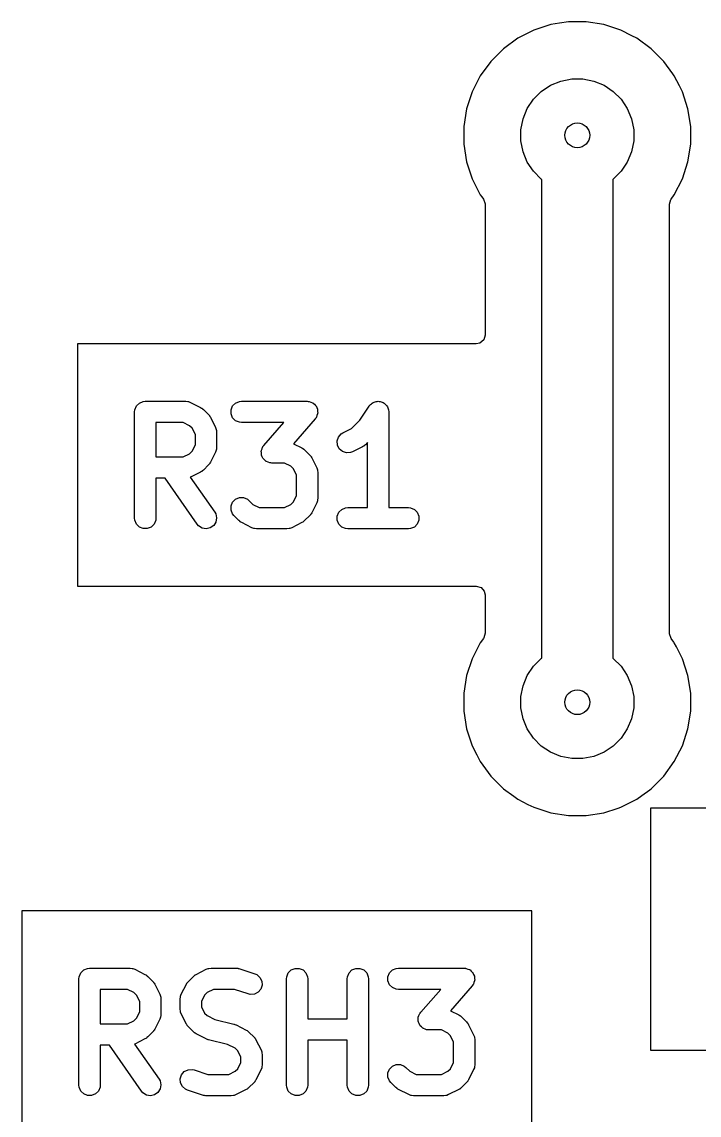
# Model space of a CAD drawing. Extents: x 20 to 124, y -124 to -20.
# Drawn here: x 43.35 to 52.91, y -112.08 to -96.65 of the extents above; entities that cross this region are included whole.
import ezdxf

# ---------------------------------------------------------------- set-up
doc = ezdxf.new("R2010")
doc.units = 0
doc.layers.add('BLACK', color=7, linetype='CONTINUOUS')
doc.layers.add('WHITE', color=7, linetype='CONTINUOUS')

msp = doc.modelspace()

# ---------------------------------------------------------------- linework, layer by layer
at = {"layer": 'BLACK', "linetype": 'CONTINUOUS'}
for p, q in [((50.815214, -96.68891), (50.575616, -96.76676)), ((50.939626, -96.669205), (50.815214, -96.68891)), ((51.064038, -96.6495), (50.939626, -96.669205)), ((51.315962, -96.6495), (51.064038, -96.6495)), ((51.564785, -96.68891), (51.315962, -96.6495)), ((51.804383, -96.76676), (51.564785, -96.68891)), ((50.351151, -96.881132), (50.14735, -97.029201)), ((50.575616, -96.76676), (50.351151, -96.881132)), ((51.958747, -96.845413), (51.804383, -96.76676)), ((52.028845, -96.88113), (51.958747, -96.845413)), ((52.028847, -96.881131), (52.028845, -96.88113)), ((52.028848, -96.881132), (52.028847, -96.881131)), ((52.232649, -97.029201), (52.028848, -96.881132)), ((50.147345, -97.029205), (49.969205, -97.207345)), ((50.14735, -97.029201), (50.147345, -97.029205)), ((52.232654, -97.029205), (52.232649, -97.029201)), ((52.410794, -97.207345), (52.232654, -97.029205)), ((49.969201, -97.20735), (49.821132, -97.411151)), ((49.969205, -97.207345), (49.969201, -97.20735)), ((52.410798, -97.20735), (52.410794, -97.207345)), ((52.539952, -97.385117), (52.410798, -97.20735)), ((49.821132, -97.411151), (49.70676, -97.635616)), ((50.812883, -97.544463), (50.957772, -97.484448)), ((50.957772, -97.484448), (51.111586, -97.453852)), ((51.111586, -97.453852), (51.268414, -97.453852)), ((51.268414, -97.453852), (51.422228, -97.484448)), ((51.422228, -97.484448), (51.567117, -97.544463)), ((52.55887, -97.411155), (52.539952, -97.385117)), ((52.631747, -97.554184), (52.55887, -97.411155)), ((49.70676, -97.635616), (49.62891, -97.875214)), ((50.571592, -97.742485), (50.682485, -97.631592)), ((50.682485, -97.631592), (50.812883, -97.544463)), ((51.567117, -97.544463), (51.697515, -97.631592)), ((51.697515, -97.631592), (51.808408, -97.742485)), ((52.673239, -97.635616), (52.631747, -97.554184)), ((52.673239, -97.635618), (52.673239, -97.635616)), ((52.673241, -97.635621), (52.673239, -97.635618)), ((52.75109, -97.875215), (52.673241, -97.635621)), ((50.484463, -97.872883), (50.571592, -97.742485)), ((51.808408, -97.742485), (51.895537, -97.872883)), ((49.62891, -97.875214), (49.5895, -98.124038)), ((50.424448, -98.017772), (50.484463, -97.872883)), ((51.895537, -97.872883), (51.955552, -98.017772)), ((52.7905, -98.124038), (52.75109, -97.875215)), ((50.393852, -98.171586), (50.424448, -98.017772)), ((51.955552, -98.017772), (51.986148, -98.171586)), ((49.5895, -98.124038), (49.5895, -98.375961)), ((50.393852, -98.328414), (50.393852, -98.171586)), ((51.986148, -98.171586), (51.986148, -98.328414)), ((52.7905, -98.375962), (52.7905, -98.124038)), ((49.5895, -98.375961), (49.62891, -98.624785)), ((50.424448, -98.482228), (50.393852, -98.328414)), ((51.986148, -98.328414), (51.955552, -98.482228)), ((52.75109, -98.624785), (52.7905, -98.375962)), ((50.484463, -98.627117), (50.424448, -98.482228)), ((51.955552, -98.482228), (51.895537, -98.627117)), ((49.62891, -98.624785), (49.70676, -98.864383)), ((50.571592, -98.757515), (50.484463, -98.627117)), ((51.895537, -98.627117), (51.808408, -98.757515)), ((52.673241, -98.864379), (52.75109, -98.624785)), ((49.70676, -98.864383), (49.82113, -99.088846)), ((50.682485, -98.868408), (50.571592, -98.757515)), ((50.69, -98.873429), (50.682485, -98.868408)), ((50.69, -105.62657), (50.69, -98.873429)), ((51.697515, -98.868408), (51.69, -98.873429)), ((51.69, -98.873429), (51.69, -105.62657)), ((51.808408, -98.757515), (51.697515, -98.868408)), ((52.55887, -99.088845), (52.673241, -98.864379)), ((49.82113, -99.088846), (49.841193, -99.116459)), ((49.841193, -99.116459), (49.865817, -99.150352)), ((49.865817, -99.150352), (49.889298, -99.216156)), ((52.4905, -99.223237), (52.510185, -99.156198)), ((52.510185, -99.156198), (52.514168, -99.15037)), ((52.514168, -99.15037), (52.55887, -99.088845)), ((49.889298, -99.216156), (49.8895, -99.223237)), ((49.8895, -99.223237), (49.8895, -101.070984)), ((52.4905, -100.611655), (52.4905, -99.223237)), ((52.4905, -101.838392), (52.4905, -100.611655)), ((49.7655, -101.194984), (44.138071, -101.194984)), ((44.138071, -101.194984), (44.138071, -104.611655)), ((49.817011, -101.183778), (49.7655, -101.194984)), ((49.869815, -101.138023), (49.817011, -101.183778)), ((49.8895, -101.070984), (49.869815, -101.138023)), ((52.4905, -105.276761), (52.4905, -101.838392)), ((44.943571, -102.153328), (44.946453, -102.124064)), ((44.946453, -102.124064), (44.968851, -102.069992)), ((44.968851, -102.069992), (45.010235, -102.028608)), ((45.010235, -102.028608), (45.064307, -102.00621)), ((45.064307, -102.00621), (45.093571, -102.003328)), ((45.093571, -102.003328), (45.665, -102.003328)), ((45.665, -102.003328), (45.694264, -102.00621)), ((45.694264, -102.00621), (45.699244, -102.008273)), ((45.699244, -102.008273), (45.704619, -102.008655)), ((45.704619, -102.008655), (45.732082, -102.019164)), ((45.732082, -102.019164), (45.874939, -102.090593)), ((45.874939, -102.090593), (45.887534, -102.098521)), ((45.887534, -102.098521), (45.891191, -102.100036)), ((45.891191, -102.100036), (45.895308, -102.103415)), ((45.895308, -102.103415), (45.899825, -102.106258)), ((45.899825, -102.106258), (45.902422, -102.109252)), ((45.902422, -102.109252), (45.913922, -102.11869)), ((45.913922, -102.11869), (45.985351, -102.190118)), ((46.303596, -102.124064), (46.325994, -102.069992)), ((46.303596, -102.182592), (46.303596, -102.124064)), ((46.325994, -102.069992), (46.367378, -102.028608)), ((46.367378, -102.028608), (46.42145, -102.00621)), ((46.42145, -102.00621), (46.450714, -102.003328)), ((46.450714, -102.003328), (47.379286, -102.003328)), ((47.379286, -102.003328), (47.394763, -102.004852)), ((47.394763, -102.004852), (47.398698, -102.00459)), ((47.398698, -102.00459), (47.401408, -102.005506)), ((47.401408, -102.005506), (47.40855, -102.00621)), ((47.40855, -102.00621), (47.431064, -102.015536)), ((47.431064, -102.015536), (47.45414, -102.02334)), ((47.45414, -102.02334), (47.457947, -102.026671)), ((47.457947, -102.026671), (47.462622, -102.028608)), ((47.462622, -102.028608), (47.479851, -102.045837)), ((47.479851, -102.045837), (47.498187, -102.061881)), ((47.498187, -102.061881), (47.500429, -102.066415)), ((47.500429, -102.066415), (47.504006, -102.069992)), ((47.504006, -102.069992), (47.513332, -102.092508)), ((47.513332, -102.092508), (47.524131, -102.114344)), ((47.524131, -102.114344), (47.524467, -102.119388)), ((47.524467, -102.119388), (47.526404, -102.124064)), ((47.526404, -102.124064), (47.526404, -102.148439)), ((48.119858, -102.272051), (48.254478, -102.070123)), ((48.254478, -102.070123), (48.254544, -102.070042)), ((48.254544, -102.070042), (48.254565, -102.069992)), ((48.254565, -102.069992), (48.254676, -102.06988)), ((48.254676, -102.06988), (48.273108, -102.047372)), ((48.273108, -102.047372), (48.28545, -102.039106)), ((48.28545, -102.039106), (48.295949, -102.028608)), ((48.295949, -102.028608), (48.309525, -102.022984)), ((48.309525, -102.022984), (48.321738, -102.014806)), ((48.321738, -102.014806), (48.336299, -102.011893)), ((48.336299, -102.011893), (48.350021, -102.00621)), ((48.350021, -102.00621), (48.364718, -102.00621)), ((48.364718, -102.00621), (48.379128, -102.003328)), ((48.379128, -102.003328), (48.393698, -102.00621)), ((48.393698, -102.00621), (48.408549, -102.00621)), ((48.408549, -102.00621), (48.422123, -102.011832)), ((48.422123, -102.011832), (48.436542, -102.014685)), ((48.436542, -102.014685), (48.448902, -102.022925)), ((48.448902, -102.022925), (48.462621, -102.028608)), ((48.462621, -102.028608), (48.47301, -102.038997)), ((48.47301, -102.038997), (48.485241, -102.047151)), ((48.485241, -102.047151), (48.493506, -102.059493)), ((48.493506, -102.059493), (48.504005, -102.069992)), ((48.504005, -102.069992), (48.509628, -102.083568)), ((48.509628, -102.083568), (48.517807, -102.095781)), ((48.517807, -102.095781), (48.520719, -102.110343)), ((48.520719, -102.110343), (48.526403, -102.124064)), ((48.526403, -102.124064), (48.529254, -102.153016)), ((44.943571, -103.653328), (44.943571, -102.153328)), ((45.985351, -102.190118), (45.994793, -102.201623)), ((45.994793, -102.201623), (45.997785, -102.204218)), ((45.997785, -102.204218), (46.000624, -102.208728)), ((46.000624, -102.208728), (46.004006, -102.212849)), ((46.004006, -102.212849), (46.005521, -102.216508)), ((46.005521, -102.216508), (46.01345, -102.229103)), ((46.01345, -102.229103), (46.084878, -102.371961)), ((46.325994, -102.236664), (46.303596, -102.182592)), ((46.367378, -102.278048), (46.325994, -102.236664)), ((46.42145, -102.300446), (46.367378, -102.278048)), ((47.492172, -102.252104), (47.185238, -102.602886)), ((47.501215, -102.239454), (47.492172, -102.252104)), ((47.504006, -102.236664), (47.501215, -102.239454)), ((47.505101, -102.234019), (47.504006, -102.236664)), ((47.509274, -102.228183), (47.505101, -102.234019)), ((47.517079, -102.205103), (47.509274, -102.228183)), ((47.526404, -102.182592), (47.517079, -102.205103)), ((47.526404, -102.148439), (47.528024, -102.17274)), ((47.528024, -102.17274), (47.526404, -102.17753)), ((47.526404, -102.17753), (47.526404, -102.182592)), ((48.004717, -102.387192), (48.119858, -102.272051)), ((48.529254, -102.153016), (48.529285, -102.15317)), ((48.529285, -102.15317), (48.529274, -102.153222)), ((48.529274, -102.153222), (48.529285, -102.153328)), ((48.529285, -102.153328), (48.529285, -103.503328)), ((45.62959, -102.303328), (45.243571, -102.303328)), ((45.243571, -102.303328), (45.243571, -102.789042)), ((45.719004, -102.348035), (45.62959, -102.303328)), ((45.756008, -102.385039), (45.719004, -102.348035)), ((45.800714, -102.474451), (45.756008, -102.385039)), ((46.084878, -102.371961), (46.095388, -102.399424)), ((46.095388, -102.399424), (46.095769, -102.404799)), ((46.095769, -102.404799), (46.097832, -102.409778)), ((46.097832, -102.409778), (46.100714, -102.439042)), ((46.450714, -102.303328), (46.42145, -102.300446)), ((47.048721, -102.303328), (46.450714, -102.303328)), ((46.766399, -102.625981), (47.048721, -102.303328)), ((47.883632, -102.447736), (48.004717, -102.387192)), ((45.800714, -102.617918), (45.800714, -102.474451)), ((46.100714, -102.439042), (46.100714, -102.653328)), ((47.801892, -102.563139), (47.820399, -102.507616)), ((47.806041, -102.621519), (47.801892, -102.563139)), ((47.820399, -102.507616), (47.858746, -102.463401)), ((47.858746, -102.463401), (47.883632, -102.447736)), ((48.229285, -102.586889), (48.199637, -102.616537)), ((48.229285, -103.503328), (48.229285, -102.586889)), ((45.62959, -102.789042), (45.719002, -102.744336)), ((45.719002, -102.744336), (45.756007, -102.707331)), ((45.756007, -102.707331), (45.800714, -102.617918)), ((46.084878, -102.720409), (46.01345, -102.863267)), ((46.095388, -102.692946), (46.084878, -102.720409)), ((46.095769, -102.68757), (46.095388, -102.692946)), ((46.097832, -102.682592), (46.095769, -102.68757)), ((46.100714, -102.653328), (46.097832, -102.682592)), ((46.730547, -102.705345), (46.732168, -102.700552)), ((46.732168, -102.729654), (46.730547, -102.705345)), ((46.732168, -102.695493), (46.741491, -102.672984)), ((46.732168, -102.700552), (46.732168, -102.695493)), ((46.732168, -102.754021), (46.732168, -102.729654)), ((46.741491, -102.672984), (46.749298, -102.649903)), ((46.749298, -102.649903), (46.753469, -102.644066)), ((46.753469, -102.644066), (46.754566, -102.641421)), ((46.754566, -102.641421), (46.757355, -102.638631)), ((46.757355, -102.638631), (46.766399, -102.625981)), ((47.185238, -102.602886), (47.303511, -102.662021)), ((47.303511, -102.662021), (47.316105, -102.669949)), ((47.316105, -102.669949), (47.319765, -102.671465)), ((47.319765, -102.671465), (47.323885, -102.674846)), ((47.323885, -102.674846), (47.328396, -102.677686)), ((47.328396, -102.677686), (47.33099, -102.680677)), ((47.33099, -102.680677), (47.342496, -102.69012)), ((47.342496, -102.69012), (47.413924, -102.761549)), ((47.832215, -102.673868), (47.806041, -102.621519)), ((47.87643, -102.712215), (47.832215, -102.673868)), ((47.931953, -102.730722), (47.87643, -102.712215)), ((47.990333, -102.726573), (47.931953, -102.730722)), ((48.017796, -102.716064), (47.990333, -102.726573)), ((48.160653, -102.644635), (48.017796, -102.716064)), ((48.173246, -102.636707), (48.160653, -102.644635)), ((48.176906, -102.635192), (48.173246, -102.636707)), ((48.181025, -102.63181), (48.176906, -102.635192)), ((48.185539, -102.62897), (48.181025, -102.63181)), ((48.188135, -102.625976), (48.185539, -102.62897)), ((48.199637, -102.616537), (48.188135, -102.625976)), ((45.243571, -102.789042), (45.62959, -102.789042)), ((45.994793, -102.890746), (45.985352, -102.902251)), ((45.997785, -102.888152), (45.994793, -102.890746)), ((46.000623, -102.883642), (45.997785, -102.888152)), ((46.004007, -102.87952), (46.000623, -102.883642)), ((46.005523, -102.875858), (46.004007, -102.87952)), ((46.01345, -102.863267), (46.005523, -102.875858)), ((46.734104, -102.758696), (46.732168, -102.754021)), ((46.734441, -102.763741), (46.734104, -102.758696)), ((46.745239, -102.785576), (46.734441, -102.763741)), ((46.754566, -102.808093), (46.745239, -102.785576)), ((46.758142, -102.811669), (46.754566, -102.808093)), ((46.760385, -102.816204), (46.758142, -102.811669)), ((46.77872, -102.832247), (46.760385, -102.816204)), ((46.79595, -102.849477), (46.77872, -102.832247)), ((46.800624, -102.851413), (46.79595, -102.849477)), ((46.804432, -102.854745), (46.800624, -102.851413)), ((46.827513, -102.862551), (46.804432, -102.854745)), ((46.850022, -102.871875), (46.827513, -102.862551)), ((46.857159, -102.872577), (46.850022, -102.871875)), ((46.859874, -102.873496), (46.857159, -102.872577)), ((46.863813, -102.873233), (46.859874, -102.873496)), ((46.879286, -102.874757), (46.863813, -102.873233)), ((47.058162, -102.874757), (46.879286, -102.874757)), ((47.147575, -102.919463), (47.058162, -102.874757)), ((47.413924, -102.761549), (47.423362, -102.773049)), ((47.423362, -102.773049), (47.426356, -102.775646)), ((47.426356, -102.775646), (47.429196, -102.780158)), ((47.429196, -102.780158), (47.432578, -102.784279)), ((47.432578, -102.784279), (47.434093, -102.787938)), ((47.434093, -102.787938), (47.442021, -102.800532)), ((47.442021, -102.800532), (47.51345, -102.943388)), ((45.874939, -103.001778), (45.732082, -103.073206)), ((45.887532, -102.99385), (45.874939, -103.001778)), ((45.891192, -102.992335), (45.887532, -102.99385)), ((45.895311, -102.988953), (45.891192, -102.992335)), ((45.899825, -102.986113), (45.895311, -102.988953)), ((45.902421, -102.983119), (45.899825, -102.986113)), ((45.913923, -102.97368), (45.902421, -102.983119)), ((45.985352, -102.902251), (45.913923, -102.97368)), ((47.184578, -102.956467), (47.147575, -102.919463)), ((47.229286, -103.045881), (47.184578, -102.956467)), ((47.229286, -103.332203), (47.229286, -103.045881)), ((47.51345, -102.943388), (47.523959, -102.970852)), ((47.523959, -102.970852), (47.52434, -102.976226)), ((47.52434, -102.976226), (47.526404, -102.981207)), ((47.526404, -102.981207), (47.529286, -103.010471)), ((47.529286, -103.010471), (47.529286, -103.367614)), ((45.372616, -103.089042), (45.243571, -103.089042)), ((45.243571, -103.089042), (45.243571, -103.653328)), ((45.827829, -103.739347), (45.372616, -103.089042)), ((45.732082, -103.073206), (45.728647, -103.07452)), ((45.728647, -103.07452), (46.073599, -103.567309)), ((47.184578, -103.421617), (47.229286, -103.332203)), ((46.303596, -103.481208), (46.325993, -103.427136)), ((46.303596, -103.539734), (46.303596, -103.481208)), ((46.325993, -103.427136), (46.367379, -103.38575)), ((46.367379, -103.38575), (46.421451, -103.363353)), ((46.421451, -103.363353), (46.479977, -103.363353)), ((46.479977, -103.363353), (46.534049, -103.38575)), ((46.534049, -103.38575), (46.55678, -103.404405)), ((46.55678, -103.404405), (46.610996, -103.458621)), ((46.610996, -103.458621), (46.70041, -103.503328)), ((46.70041, -103.503328), (47.058162, -103.503328)), ((47.058162, -103.503328), (47.147575, -103.458621)), ((47.147575, -103.458621), (47.184578, -103.421617)), ((47.51345, -103.434697), (47.442021, -103.577553)), ((47.523959, -103.407233), (47.51345, -103.434697)), ((47.52434, -103.401858), (47.523959, -103.407233)), ((47.526404, -103.396878), (47.52434, -103.401858)), ((47.529286, -103.367614), (47.526404, -103.396878)), ((47.867378, -103.528608), (47.92145, -103.50621)), ((47.92145, -103.50621), (47.950714, -103.503328)), ((47.950714, -103.503328), (48.229285, -103.503328)), ((48.529285, -103.503328), (48.807857, -103.503328)), ((48.807857, -103.503328), (48.837121, -103.50621)), ((48.837121, -103.50621), (48.891193, -103.528608)), ((44.946453, -103.682592), (44.943571, -103.653328)), ((45.243571, -103.653328), (45.240689, -103.682592)), ((46.073599, -103.567309), (46.08802, -103.592935)), ((46.08802, -103.592935), (46.100679, -103.650077)), ((46.100679, -103.650077), (46.090508, -103.707713)), ((46.325993, -103.593806), (46.303596, -103.539734)), ((46.344648, -103.616537), (46.325993, -103.593806)), ((46.416077, -103.687966), (46.344648, -103.616537)), ((47.413924, -103.616536), (47.342496, -103.687965)), ((47.423362, -103.605035), (47.413924, -103.616536)), ((47.426356, -103.602439), (47.423362, -103.605035)), ((47.429196, -103.597926), (47.426356, -103.602439)), ((47.432578, -103.593806), (47.429196, -103.597926)), ((47.434093, -103.590146), (47.432578, -103.593806)), ((47.442021, -103.577553), (47.434093, -103.590146)), ((47.803596, -103.624064), (47.825994, -103.569992)), ((47.803596, -103.682592), (47.803596, -103.624064)), ((47.825994, -103.569992), (47.867378, -103.528608)), ((48.891193, -103.528608), (48.932577, -103.569992)), ((48.932577, -103.569992), (48.954975, -103.624064)), ((48.954975, -103.624064), (48.954975, -103.682592)), ((44.968851, -103.736664), (44.946453, -103.682592)), ((45.010235, -103.778048), (44.968851, -103.736664)), ((45.064307, -103.800446), (45.010235, -103.778048)), ((45.122835, -103.800446), (45.064307, -103.800446)), ((45.176907, -103.778048), (45.122835, -103.800446)), ((45.218291, -103.736664), (45.176907, -103.778048)), ((45.240689, -103.682592), (45.218291, -103.736664)), ((45.846972, -103.761669), (45.827829, -103.739347)), ((45.896329, -103.793122), (45.846972, -103.761669)), ((45.953965, -103.803293), (45.896329, -103.793122)), ((46.011107, -103.790634), (45.953965, -103.803293)), ((46.059055, -103.75707), (46.011107, -103.790634)), ((46.090508, -103.707713), (46.059055, -103.75707)), ((46.427581, -103.697407), (46.416077, -103.687966)), ((46.430176, -103.700399), (46.427581, -103.697407)), ((46.434685, -103.703237), (46.430176, -103.700399)), ((46.438808, -103.706621), (46.434685, -103.703237)), ((46.442469, -103.708137), (46.438808, -103.706621)), ((46.455061, -103.716064), (46.442469, -103.708137)), ((46.597919, -103.787492), (46.455061, -103.716064)), ((46.625382, -103.798002), (46.597919, -103.787492)), ((46.630757, -103.798383), (46.625382, -103.798002)), ((46.635736, -103.800446), (46.630757, -103.798383)), ((46.665, -103.803328), (46.635736, -103.800446)), ((47.093571, -103.803328), (46.665, -103.803328)), ((47.122835, -103.800446), (47.093571, -103.803328)), ((47.127813, -103.798383), (47.122835, -103.800446)), ((47.133189, -103.798002), (47.127813, -103.798383)), ((47.160652, -103.787492), (47.133189, -103.798002)), ((47.303511, -103.716064), (47.160652, -103.787492)), ((47.316105, -103.708135), (47.303511, -103.716064)), ((47.319765, -103.70662), (47.316105, -103.708135)), ((47.323885, -103.703238), (47.319765, -103.70662)), ((47.328396, -103.700399), (47.323885, -103.703238)), ((47.33099, -103.697407), (47.328396, -103.700399)), ((47.342496, -103.687965), (47.33099, -103.697407)), ((47.825994, -103.736664), (47.803596, -103.682592)), ((47.867378, -103.778048), (47.825994, -103.736664)), ((47.92145, -103.800446), (47.867378, -103.778048)), ((47.950714, -103.803328), (47.92145, -103.800446)), ((48.807857, -103.803328), (47.950714, -103.803328)), ((48.837121, -103.800446), (48.807857, -103.803328)), ((48.891193, -103.778048), (48.837121, -103.800446)), ((48.932577, -103.736664), (48.891193, -103.778048)), ((48.954975, -103.682592), (48.932577, -103.736664)), ((44.138071, -104.611655), (49.7655, -104.611655)), ((49.7655, -104.611655), (49.832539, -104.63134)), ((49.832539, -104.63134), (49.878294, -104.684144)), ((49.878294, -104.684144), (49.8895, -104.735655)), ((49.8895, -104.735655), (49.8895, -105.276761)), ((49.865818, -105.349646), (49.821132, -105.411151)), ((49.869815, -105.3438), (49.865818, -105.349646)), ((49.8895, -105.276761), (49.869815, -105.3438)), ((52.490702, -105.28384), (52.4905, -105.276761)), ((52.514182, -105.349646), (52.490702, -105.28384)), ((52.552246, -105.402038), (52.514182, -105.349646)), ((49.821132, -105.411151), (49.70676, -105.635616)), ((52.55887, -105.411155), (52.552246, -105.402038)), ((52.589219, -105.470719), (52.55887, -105.411155)), ((52.673239, -105.635616), (52.589219, -105.470719)), ((49.70676, -105.635616), (49.62891, -105.875214)), ((50.571592, -105.742485), (50.682485, -105.631592)), ((50.682485, -105.631592), (50.69, -105.62657)), ((51.69, -105.62657), (51.697515, -105.631592)), ((51.697515, -105.631592), (51.808408, -105.742485)), ((52.673239, -105.635618), (52.673239, -105.635616)), ((52.673241, -105.635621), (52.673239, -105.635618)), ((52.75109, -105.875215), (52.673241, -105.635621)), ((50.484463, -105.872883), (50.571592, -105.742485)), ((51.808408, -105.742485), (51.895537, -105.872883)), ((49.62891, -105.875215), (49.5895, -106.124038)), ((49.62891, -105.875214), (49.62891, -105.875215)), ((50.424448, -106.017772), (50.484463, -105.872883)), ((51.895537, -105.872883), (51.955552, -106.017772)), ((52.7905, -106.124038), (52.75109, -105.875215)), ((49.5895, -106.124038), (49.5895, -106.375962)), ((50.393852, -106.171586), (50.424448, -106.017772)), ((51.955552, -106.017772), (51.986148, -106.171586)), ((52.7905, -106.375962), (52.7905, -106.124038)), ((50.393852, -106.328414), (50.393852, -106.171586)), ((51.986148, -106.171586), (51.986148, -106.328414)), ((49.5895, -106.375962), (49.62891, -106.624785)), ((50.424448, -106.482228), (50.393852, -106.328414)), ((51.986148, -106.328414), (51.955552, -106.482228)), ((52.75109, -106.624785), (52.7905, -106.375962)), ((50.484463, -106.627117), (50.424448, -106.482228)), ((51.955552, -106.482228), (51.895537, -106.627117)), ((49.62891, -106.624785), (49.70676, -106.864383)), ((50.571592, -106.757515), (50.484463, -106.627117)), ((51.895537, -106.627117), (51.808408, -106.757515)), ((52.673241, -106.864379), (52.75109, -106.624785)), ((49.70676, -106.864383), (49.771305, -106.991058)), ((50.682485, -106.868408), (50.571592, -106.757515)), ((50.812883, -106.955537), (50.682485, -106.868408)), ((51.697515, -106.868408), (51.567117, -106.955537)), ((51.808408, -106.757515), (51.697515, -106.868408)), ((52.55887, -107.088845), (52.673241, -106.864379)), ((49.771305, -106.991058), (49.819568, -107.08578)), ((50.957772, -107.015552), (50.812883, -106.955537)), ((51.111586, -107.046148), (50.957772, -107.015552)), ((51.268414, -107.046148), (51.111586, -107.046148)), ((51.422228, -107.015552), (51.268414, -107.046148)), ((51.567117, -106.955537), (51.422228, -107.015552)), ((49.819568, -107.08578), (49.821132, -107.088848)), ((49.821132, -107.088848), (49.969201, -107.292649)), ((52.410793, -107.292656), (52.55887, -107.088845)), ((49.969201, -107.292649), (49.969205, -107.292654)), ((49.969205, -107.292654), (50.147345, -107.470794)), ((52.232656, -107.470793), (52.410793, -107.292656)), ((50.147345, -107.470794), (50.14735, -107.470798)), ((50.14735, -107.470798), (50.293684, -107.577115)), ((52.150392, -107.53056), (52.162473, -107.521784)), ((52.162473, -107.521784), (52.162475, -107.521783)), ((52.162475, -107.521783), (52.232649, -107.470798)), ((52.232647, -107.470798), (52.232656, -107.470793)), ((52.232649, -107.470798), (52.232647, -107.470798)), ((50.293684, -107.577115), (50.351155, -107.61887)), ((50.351155, -107.61887), (50.494184, -107.691747)), ((51.804379, -107.733241), (52.028845, -107.61887)), ((52.028845, -107.61887), (52.150392, -107.53056)), ((50.494184, -107.691747), (50.575616, -107.733239)), ((50.575616, -107.733239), (50.575618, -107.733239)), ((50.575618, -107.733239), (50.575621, -107.733241)), ((50.575621, -107.733241), (50.815215, -107.81109)), ((50.815215, -107.81109), (51.064038, -107.8505)), ((51.315962, -107.8505), (51.564785, -107.81109)), ((51.564785, -107.81109), (51.764794, -107.746103)), ((51.764794, -107.746103), (51.804379, -107.733241)), ((57.764642, -107.746103), (52.223071, -107.746103)), ((52.223071, -107.746103), (52.223071, -111.161655)), ((51.064038, -107.8505), (51.064039, -107.8505)), ((51.064039, -107.8505), (51.315961, -107.8505)), ((51.315961, -107.8505), (51.315962, -107.8505)), ((50.550797, -109.196103), (43.352357, -109.196103)), ((43.352357, -109.196103), (43.352357, -112.611655)), ((50.550797, -112.604153), (50.550797, -109.196103)), ((44.157857, -110.153328), (44.160739, -110.124064)), ((44.160739, -110.124064), (44.183137, -110.069992)), ((44.183137, -110.069992), (44.224521, -110.028608)), ((44.224521, -110.028608), (44.278593, -110.00621)), ((44.278593, -110.00621), (44.307857, -110.003328)), ((44.307857, -110.003328), (44.879286, -110.003328)), ((44.879286, -110.003328), (44.90855, -110.00621)), ((44.90855, -110.00621), (44.91353, -110.008273)), ((44.91353, -110.008273), (44.918905, -110.008655)), ((44.918905, -110.008655), (44.946368, -110.019164)), ((44.946368, -110.019164), (45.089225, -110.090593)), ((45.089225, -110.090593), (45.10182, -110.098521)), ((45.10182, -110.098521), (45.105477, -110.100036)), ((45.105477, -110.100036), (45.109594, -110.103415)), ((45.109594, -110.103415), (45.114111, -110.106258)), ((45.114111, -110.106258), (45.116708, -110.109252)), ((45.116708, -110.109252), (45.128208, -110.11869)), ((45.128208, -110.11869), (45.199637, -110.190118)), ((45.701792, -110.190118), (45.773221, -110.11869)), ((45.773221, -110.11869), (45.784721, -110.109251)), ((45.784721, -110.109251), (45.787318, -110.106258)), ((45.787318, -110.106258), (45.79183, -110.103417)), ((45.79183, -110.103417), (45.795951, -110.100036)), ((45.795951, -110.100036), (45.79961, -110.09852)), ((45.79961, -110.09852), (45.812204, -110.090593)), ((45.812204, -110.090593), (45.95506, -110.019164)), ((45.95506, -110.019164), (45.982524, -110.008655)), ((45.982524, -110.008655), (45.987898, -110.008273)), ((45.987898, -110.008273), (45.992879, -110.00621)), ((45.992879, -110.00621), (46.022143, -110.003328)), ((46.022143, -110.003328), (46.379286, -110.003328)), ((46.379286, -110.003328), (46.394097, -110.004786)), ((46.394097, -110.004786), (46.398047, -110.004506)), ((46.398047, -110.004506), (46.403241, -110.005687)), ((46.403241, -110.005687), (46.40855, -110.00621)), ((46.40855, -110.00621), (46.412212, -110.007727)), ((46.412212, -110.007727), (46.42672, -110.011026)), ((46.42672, -110.011026), (46.641006, -110.082454)), ((46.641006, -110.082454), (46.667857, -110.094443)), ((46.667857, -110.094443), (46.712071, -110.13279)), ((46.712071, -110.13279), (46.738245, -110.185138)), ((47.086428, -110.153328), (47.08931, -110.124064)), ((47.08931, -110.124064), (47.111708, -110.069992)), ((47.111708, -110.069992), (47.153092, -110.028608)), ((47.153092, -110.028608), (47.207164, -110.00621)), ((47.207164, -110.00621), (47.265692, -110.00621)), ((47.265692, -110.00621), (47.319764, -110.028608)), ((47.319764, -110.028608), (47.361148, -110.069992)), ((47.361148, -110.069992), (47.383546, -110.124064)), ((47.383546, -110.124064), (47.386428, -110.153328)), ((47.943571, -110.153328), (47.946453, -110.124064)), ((47.946453, -110.124064), (47.968851, -110.069992)), ((47.968851, -110.069992), (48.010235, -110.028608)), ((48.010235, -110.028608), (48.064307, -110.00621)), ((48.064307, -110.00621), (48.122835, -110.00621)), ((48.122835, -110.00621), (48.176907, -110.028608)), ((48.176907, -110.028608), (48.218291, -110.069992)), ((48.218291, -110.069992), (48.240689, -110.124064)), ((48.240689, -110.124064), (48.243571, -110.153328)), ((48.517882, -110.124064), (48.54028, -110.069992)), ((48.517882, -110.182592), (48.517882, -110.124064)), ((48.54028, -110.069992), (48.581664, -110.028608)), ((48.581664, -110.028608), (48.635736, -110.00621)), ((48.635736, -110.00621), (48.665, -110.003328)), ((48.665, -110.003328), (49.593572, -110.003328)), ((49.593572, -110.003328), (49.609049, -110.004852)), ((49.609049, -110.004852), (49.612984, -110.00459)), ((49.612984, -110.00459), (49.615694, -110.005506)), ((49.615694, -110.005506), (49.622836, -110.00621)), ((49.622836, -110.00621), (49.64535, -110.015536)), ((49.64535, -110.015536), (49.668426, -110.02334)), ((49.668426, -110.02334), (49.672233, -110.026671)), ((49.672233, -110.026671), (49.676908, -110.028608)), ((49.676908, -110.028608), (49.694137, -110.045837)), ((49.694137, -110.045837), (49.712473, -110.061881)), ((49.712473, -110.061881), (49.714715, -110.066415)), ((49.714715, -110.066415), (49.718292, -110.069992)), ((49.718292, -110.069992), (49.727618, -110.092508)), ((49.727618, -110.092508), (49.738417, -110.114344)), ((49.738417, -110.114344), (49.738753, -110.119388)), ((49.738753, -110.119388), (49.74069, -110.124064)), ((49.74069, -110.124064), (49.74069, -110.148439)), ((49.74069, -110.148439), (49.74231, -110.17274)), ((44.157857, -111.653328), (44.157857, -110.153328)), ((44.843876, -110.303328), (44.457857, -110.303328)), ((44.457857, -110.303328), (44.457857, -110.789042)), ((44.93329, -110.348035), (44.843876, -110.303328)), ((45.199637, -110.190118), (45.209079, -110.201623)), ((45.209079, -110.201623), (45.212071, -110.204218)), ((45.212071, -110.204218), (45.21491, -110.208728)), ((45.21491, -110.208728), (45.218292, -110.212849)), ((45.218292, -110.212849), (45.219807, -110.216508)), ((45.219807, -110.216508), (45.227736, -110.229103)), ((45.227736, -110.229103), (45.299164, -110.371961)), ((45.602265, -110.37196), (45.673693, -110.229103)), ((45.673693, -110.229103), (45.681621, -110.216507)), ((45.681621, -110.216507), (45.683137, -110.212849)), ((45.683137, -110.212849), (45.686516, -110.208731)), ((45.686516, -110.208731), (45.689358, -110.204217)), ((45.689358, -110.204217), (45.692352, -110.20162)), ((45.692352, -110.20162), (45.701792, -110.190118)), ((46.057553, -110.303328), (45.968139, -110.348035)), ((46.354946, -110.303328), (46.057553, -110.303328)), ((46.546137, -110.367059), (46.354946, -110.303328)), ((46.723886, -110.299042), (46.685538, -110.343256)), ((46.742394, -110.243518), (46.723886, -110.299042)), ((46.738245, -110.185138), (46.742394, -110.243518)), ((47.086428, -111.653328), (47.086428, -110.153328)), ((47.386428, -110.153328), (47.386428, -110.717614)), ((47.943571, -110.717614), (47.943571, -110.153328)), ((48.243571, -110.153328), (48.243571, -111.653328)), ((48.54028, -110.236664), (48.517882, -110.182592)), ((48.581664, -110.278048), (48.54028, -110.236664)), ((48.635736, -110.300446), (48.581664, -110.278048)), ((48.665, -110.303328), (48.635736, -110.300446)), ((49.263007, -110.303328), (48.665, -110.303328)), ((48.980685, -110.625981), (49.263007, -110.303328)), ((49.706458, -110.252104), (49.399524, -110.602886)), ((49.715501, -110.239454), (49.706458, -110.252104)), ((49.718292, -110.236664), (49.715501, -110.239454)), ((49.719387, -110.234019), (49.718292, -110.236664)), ((49.72356, -110.228183), (49.719387, -110.234019)), ((49.731365, -110.205103), (49.72356, -110.228183)), ((49.74069, -110.182592), (49.731365, -110.205103)), ((49.74231, -110.17274), (49.74069, -110.17753)), ((49.74069, -110.17753), (49.74069, -110.182592)), ((44.970294, -110.385039), (44.93329, -110.348035)), ((45.015, -110.474451), (44.970294, -110.385039)), ((45.299164, -110.371961), (45.309674, -110.399424)), ((45.309674, -110.399424), (45.310055, -110.404799)), ((45.310055, -110.404799), (45.312118, -110.409778)), ((45.312118, -110.409778), (45.315, -110.439042)), ((45.315, -110.439042), (45.315, -110.653328)), ((45.586429, -110.439042), (45.589311, -110.409778)), ((45.586429, -110.5819), (45.586429, -110.439042)), ((45.589311, -110.409778), (45.591373, -110.404799)), ((45.591373, -110.404799), (45.591755, -110.399424)), ((45.591755, -110.399424), (45.602265, -110.37196)), ((45.931134, -110.38504), (45.886429, -110.474451)), ((45.968139, -110.348035), (45.931134, -110.38504)), ((46.574811, -110.373579), (46.546137, -110.367059)), ((46.633191, -110.36943), (46.574811, -110.373579)), ((46.685538, -110.343256), (46.633191, -110.36943)), ((45.015, -110.617918), (45.015, -110.474451)), ((45.589311, -110.611164), (45.586429, -110.5819)), ((45.591373, -110.616142), (45.589311, -110.611164)), ((45.886429, -110.474451), (45.886429, -110.54649)), ((45.886429, -110.54649), (45.931134, -110.635901)), ((49.399524, -110.602886), (49.517797, -110.662021)), ((44.843876, -110.789042), (44.933288, -110.744336)), ((44.933288, -110.744336), (44.970293, -110.707331)), ((44.970293, -110.707331), (45.015, -110.617918)), ((45.299164, -110.720409), (45.227736, -110.863267)), ((45.309674, -110.692946), (45.299164, -110.720409)), ((45.310055, -110.68757), (45.309674, -110.692946)), ((45.312118, -110.682592), (45.310055, -110.68757)), ((45.315, -110.653328), (45.312118, -110.682592)), ((45.591755, -110.621518), (45.591373, -110.616142)), ((45.602265, -110.648982), (45.591755, -110.621518)), ((45.673693, -110.791839), (45.602265, -110.648982)), ((45.931134, -110.635901), (45.968139, -110.672906)), ((45.968139, -110.672906), (46.074499, -110.726086)), ((46.074499, -110.726086), (46.344237, -110.793521)), ((47.386428, -110.717614), (47.943571, -110.717614)), ((48.944833, -110.705345), (48.946454, -110.700552)), ((48.946454, -110.729654), (48.944833, -110.705345)), ((48.946454, -110.695493), (48.955777, -110.672984)), ((48.946454, -110.700552), (48.946454, -110.695493)), ((48.946454, -110.754021), (48.946454, -110.729654)), ((48.94839, -110.758696), (48.946454, -110.754021)), ((48.948727, -110.763741), (48.94839, -110.758696)), ((48.959525, -110.785576), (48.948727, -110.763741)), ((48.955777, -110.672984), (48.963584, -110.649903)), ((48.963584, -110.649903), (48.967755, -110.644066)), ((48.967755, -110.644066), (48.968852, -110.641421)), ((48.968852, -110.641421), (48.971641, -110.638631)), ((48.971641, -110.638631), (48.980685, -110.625981)), ((49.517797, -110.662021), (49.530391, -110.669949)), ((49.530391, -110.669949), (49.534051, -110.671465)), ((49.534051, -110.671465), (49.538171, -110.674846)), ((49.538171, -110.674846), (49.542682, -110.677686)), ((49.542682, -110.677686), (49.545276, -110.680677)), ((49.545276, -110.680677), (49.556782, -110.69012)), ((49.556782, -110.69012), (49.62821, -110.761549)), ((49.62821, -110.761549), (49.637648, -110.773049)), ((44.457857, -110.789042), (44.843876, -110.789042)), ((45.199638, -110.902251), (45.128209, -110.97368)), ((45.209079, -110.890746), (45.199638, -110.902251)), ((45.212071, -110.888152), (45.209079, -110.890746)), ((45.214909, -110.883642), (45.212071, -110.888152)), ((45.218293, -110.87952), (45.214909, -110.883642)), ((45.219809, -110.875858), (45.218293, -110.87952)), ((45.227736, -110.863267), (45.219809, -110.875858)), ((45.681621, -110.804434), (45.673693, -110.791839)), ((45.683137, -110.808093), (45.681621, -110.804434)), ((45.686516, -110.81221), (45.683137, -110.808093)), ((45.689358, -110.816725), (45.686516, -110.81221)), ((45.692352, -110.819321), (45.689358, -110.816725)), ((45.701792, -110.830824), (45.692352, -110.819321)), ((45.773221, -110.902252), (45.701792, -110.830824)), ((45.784721, -110.91169), (45.773221, -110.902252)), ((45.787318, -110.914684), (45.784721, -110.91169)), ((45.79183, -110.917524), (45.787318, -110.914684)), ((45.795951, -110.920906), (45.79183, -110.917524)), ((45.79961, -110.922421), (45.795951, -110.920906)), ((45.812204, -110.930349), (45.79961, -110.922421)), ((46.344237, -110.793521), (46.346392, -110.794291)), ((46.346392, -110.794291), (46.347476, -110.794368)), ((46.347476, -110.794368), (46.359672, -110.799035)), ((46.359672, -110.799035), (46.371928, -110.803414)), ((46.371928, -110.803414), (46.372798, -110.804058)), ((46.372798, -110.804058), (46.374939, -110.804878)), ((46.374939, -110.804878), (46.517797, -110.876307)), ((46.517797, -110.876307), (46.530392, -110.884235)), ((46.530392, -110.884235), (46.534051, -110.885751)), ((46.534051, -110.885751), (46.538168, -110.88913)), ((46.538168, -110.88913), (46.542683, -110.891972)), ((46.542683, -110.891972), (46.545279, -110.894966)), ((46.545279, -110.894966), (46.556782, -110.904406)), ((46.556782, -110.904406), (46.62821, -110.975835)), ((48.968852, -110.808093), (48.959525, -110.785576)), ((48.972428, -110.811669), (48.968852, -110.808093)), ((48.974671, -110.816204), (48.972428, -110.811669)), ((48.993006, -110.832247), (48.974671, -110.816204)), ((49.010236, -110.849477), (48.993006, -110.832247)), ((49.01491, -110.851413), (49.010236, -110.849477)), ((49.018718, -110.854745), (49.01491, -110.851413)), ((49.041799, -110.862551), (49.018718, -110.854745)), ((49.064308, -110.871875), (49.041799, -110.862551)), ((49.071445, -110.872577), (49.064308, -110.871875)), ((49.07416, -110.873496), (49.071445, -110.872577)), ((49.078099, -110.873233), (49.07416, -110.873496)), ((49.093572, -110.874757), (49.078099, -110.873233)), ((49.272448, -110.874757), (49.093572, -110.874757)), ((49.361861, -110.919463), (49.272448, -110.874757)), ((49.398864, -110.956467), (49.361861, -110.919463)), ((49.637648, -110.773049), (49.640642, -110.775646)), ((49.640642, -110.775646), (49.643482, -110.780158)), ((49.643482, -110.780158), (49.646864, -110.784279)), ((49.646864, -110.784279), (49.648379, -110.787938)), ((49.648379, -110.787938), (49.656307, -110.800532)), ((49.656307, -110.800532), (49.727736, -110.943388)), ((44.946368, -111.073206), (44.942933, -111.07452)), ((44.942933, -111.07452), (45.287885, -111.567309)), ((45.089225, -111.001778), (44.946368, -111.073206)), ((45.101818, -110.99385), (45.089225, -111.001778)), ((45.105478, -110.992335), (45.101818, -110.99385)), ((45.109597, -110.988953), (45.105478, -110.992335)), ((45.114111, -110.986113), (45.109597, -110.988953)), ((45.116707, -110.983119), (45.114111, -110.986113)), ((45.128209, -110.97368), (45.116707, -110.983119)), ((45.95506, -111.001778), (45.812204, -110.930349)), ((45.957202, -111.002597), (45.95506, -111.001778)), ((45.958072, -111.003242), (45.957202, -111.002597)), ((45.970343, -111.007626), (45.958072, -111.003242)), ((45.982524, -111.012287), (45.970343, -111.007626)), ((45.983604, -111.012363), (45.982524, -111.012287)), ((45.985763, -111.013135), (45.983604, -111.012363)), ((46.255501, -111.080569), (45.985763, -111.013135)), ((46.62821, -110.975835), (46.637648, -110.987335)), ((46.637648, -110.987335), (46.640642, -110.989932)), ((46.640642, -110.989932), (46.643482, -110.994444)), ((46.643482, -110.994444), (46.646864, -110.998565)), ((46.646864, -110.998565), (46.648379, -111.002224)), ((46.648379, -111.002224), (46.656307, -111.014818)), ((46.656307, -111.014818), (46.727736, -111.157674)), ((47.943571, -111.017614), (47.386428, -111.017614)), ((47.386428, -111.017614), (47.386428, -111.653328)), ((47.943571, -111.653328), (47.943571, -111.017614)), ((49.443572, -111.045881), (49.398864, -110.956467)), ((49.443572, -111.332203), (49.443572, -111.045881)), ((49.727736, -110.943388), (49.738245, -110.970852)), ((49.738245, -110.970852), (49.738626, -110.976226)), ((49.738626, -110.976226), (49.74069, -110.981207)), ((49.74069, -110.981207), (49.743572, -111.010471)), ((49.743572, -111.010471), (49.743572, -111.367614)), ((44.586902, -111.089042), (44.457857, -111.089042)), ((44.457857, -111.089042), (44.457857, -111.653328)), ((45.042115, -111.739347), (44.586902, -111.089042)), ((46.36186, -111.133748), (46.255501, -111.080569)), ((46.398864, -111.170753), (46.36186, -111.133748)), ((46.443572, -111.260167), (46.398864, -111.170753)), ((46.727736, -111.157674), (46.738245, -111.185138)), ((46.738245, -111.185138), (46.738626, -111.190512)), ((46.738626, -111.190512), (46.74069, -111.195493)), ((46.74069, -111.195493), (46.743572, -111.224757)), ((46.743572, -111.224757), (46.743572, -111.367614)), ((52.223071, -111.161655), (57.850082, -111.161655)), ((46.398864, -111.421617), (46.443572, -111.332203)), ((46.443572, -111.332203), (46.443572, -111.260167)), ((46.743572, -111.367614), (46.74069, -111.396878)), ((48.581665, -111.38575), (48.635737, -111.363353)), ((48.635737, -111.363353), (48.694263, -111.363353)), ((48.694263, -111.363353), (48.748335, -111.38575)), ((49.398864, -111.421617), (49.443572, -111.332203)), ((49.743572, -111.367614), (49.74069, -111.396878)), ((45.587606, -111.56314), (45.606114, -111.507615)), ((45.606114, -111.507615), (45.644462, -111.463401)), ((45.644462, -111.463401), (45.696809, -111.437227)), ((45.696809, -111.437227), (45.755189, -111.433077)), ((45.755189, -111.433077), (45.783863, -111.439597)), ((45.783863, -111.439597), (45.975058, -111.503328)), ((45.975058, -111.503328), (46.272448, -111.503328)), ((46.272448, -111.503328), (46.361861, -111.458621)), ((46.361861, -111.458621), (46.398864, -111.421617)), ((46.727736, -111.434697), (46.656307, -111.577553)), ((46.738245, -111.407233), (46.727736, -111.434697)), ((46.738626, -111.401858), (46.738245, -111.407233)), ((46.74069, -111.396878), (46.738626, -111.401858)), ((48.517882, -111.481208), (48.540279, -111.427136)), ((48.517882, -111.539734), (48.517882, -111.481208)), ((48.540279, -111.427136), (48.581665, -111.38575)), ((48.748335, -111.38575), (48.771066, -111.404405)), ((48.771066, -111.404405), (48.825282, -111.458621)), ((48.825282, -111.458621), (48.914696, -111.503328)), ((48.914696, -111.503328), (49.272448, -111.503328)), ((49.272448, -111.503328), (49.361861, -111.458621)), ((49.361861, -111.458621), (49.398864, -111.421617)), ((49.727736, -111.434697), (49.656307, -111.577553)), ((49.738245, -111.407233), (49.727736, -111.434697)), ((49.738626, -111.401858), (49.738245, -111.407233)), ((49.74069, -111.396878), (49.738626, -111.401858)), ((44.160739, -111.682592), (44.157857, -111.653328)), ((44.183137, -111.736664), (44.160739, -111.682592)), ((44.454975, -111.682592), (44.432577, -111.736664)), ((44.457857, -111.653328), (44.454975, -111.682592)), ((45.287885, -111.567309), (45.302306, -111.592935)), ((45.302306, -111.592935), (45.314965, -111.650077)), ((45.314965, -111.650077), (45.304794, -111.707713)), ((45.591756, -111.62152), (45.587606, -111.56314)), ((45.61793, -111.673867), (45.591756, -111.62152)), ((45.662144, -111.712215), (45.61793, -111.673867)), ((46.556782, -111.687965), (46.545276, -111.697407)), ((46.62821, -111.616536), (46.556782, -111.687965)), ((46.637648, -111.605035), (46.62821, -111.616536)), ((46.640642, -111.602439), (46.637648, -111.605035)), ((46.643482, -111.597926), (46.640642, -111.602439)), ((46.646864, -111.593806), (46.643482, -111.597926)), ((46.648379, -111.590146), (46.646864, -111.593806)), ((46.656307, -111.577553), (46.648379, -111.590146)), ((47.08931, -111.682592), (47.086428, -111.653328)), ((47.111708, -111.736664), (47.08931, -111.682592)), ((47.383546, -111.682592), (47.361148, -111.736664)), ((47.386428, -111.653328), (47.383546, -111.682592)), ((47.946453, -111.682592), (47.943571, -111.653328)), ((47.968851, -111.736664), (47.946453, -111.682592)), ((48.240689, -111.682592), (48.218291, -111.736664)), ((48.243571, -111.653328), (48.240689, -111.682592)), ((48.540279, -111.593806), (48.517882, -111.539734)), ((48.558934, -111.616537), (48.540279, -111.593806)), ((48.630363, -111.687966), (48.558934, -111.616537)), ((48.641867, -111.697407), (48.630363, -111.687966)), ((49.556782, -111.687965), (49.545276, -111.697407)), ((49.62821, -111.616536), (49.556782, -111.687965)), ((49.637648, -111.605035), (49.62821, -111.616536)), ((49.640642, -111.602439), (49.637648, -111.605035)), ((49.643482, -111.597926), (49.640642, -111.602439)), ((49.646864, -111.593806), (49.643482, -111.597926)), ((49.648379, -111.590146), (49.646864, -111.593806)), ((49.656307, -111.577553), (49.648379, -111.590146)), ((44.224521, -111.778048), (44.183137, -111.736664)), ((44.278593, -111.800446), (44.224521, -111.778048)), ((44.337121, -111.800446), (44.278593, -111.800446)), ((44.391193, -111.778048), (44.337121, -111.800446)), ((44.432577, -111.736664), (44.391193, -111.778048)), ((45.061258, -111.761669), (45.042115, -111.739347)), ((45.110615, -111.793122), (45.061258, -111.761669)), ((45.168251, -111.803293), (45.110615, -111.793122)), ((45.225393, -111.790634), (45.168251, -111.803293)), ((45.273341, -111.75707), (45.225393, -111.790634)), ((45.304794, -111.707713), (45.273341, -111.75707)), ((45.688995, -111.724203), (45.662144, -111.712215)), ((45.903281, -111.795631), (45.688995, -111.724203)), ((45.917793, -111.79893), (45.903281, -111.795631)), ((45.921451, -111.800446), (45.917793, -111.79893)), ((45.926753, -111.800968), (45.921451, -111.800446)), ((45.931955, -111.802151), (45.926753, -111.800968)), ((45.935909, -111.801869), (45.931955, -111.802151)), ((45.950715, -111.803328), (45.935909, -111.801869)), ((46.307857, -111.803328), (45.950715, -111.803328)), ((46.337121, -111.800446), (46.307857, -111.803328)), ((46.342099, -111.798383), (46.337121, -111.800446)), ((46.347475, -111.798002), (46.342099, -111.798383)), ((46.374938, -111.787492), (46.347475, -111.798002)), ((46.517797, -111.716064), (46.374938, -111.787492)), ((46.530391, -111.708135), (46.517797, -111.716064)), ((46.534051, -111.70662), (46.530391, -111.708135)), ((46.538171, -111.703238), (46.534051, -111.70662)), ((46.542682, -111.700399), (46.538171, -111.703238)), ((46.545276, -111.697407), (46.542682, -111.700399)), ((47.153092, -111.778048), (47.111708, -111.736664)), ((47.207164, -111.800446), (47.153092, -111.778048)), ((47.265692, -111.800446), (47.207164, -111.800446)), ((47.319764, -111.778048), (47.265692, -111.800446)), ((47.361148, -111.736664), (47.319764, -111.778048)), ((48.010235, -111.778048), (47.968851, -111.736664)), ((48.064307, -111.800446), (48.010235, -111.778048)), ((48.122835, -111.800446), (48.064307, -111.800446)), ((48.176907, -111.778048), (48.122835, -111.800446)), ((48.218291, -111.736664), (48.176907, -111.778048)), ((48.644462, -111.700399), (48.641867, -111.697407)), ((48.648971, -111.703237), (48.644462, -111.700399)), ((48.653094, -111.706621), (48.648971, -111.703237)), ((48.656755, -111.708137), (48.653094, -111.706621)), ((48.669347, -111.716064), (48.656755, -111.708137)), ((48.812205, -111.787492), (48.669347, -111.716064)), ((48.839668, -111.798002), (48.812205, -111.787492)), ((48.845043, -111.798383), (48.839668, -111.798002)), ((48.850022, -111.800446), (48.845043, -111.798383)), ((48.879286, -111.803328), (48.850022, -111.800446)), ((49.307857, -111.803328), (48.879286, -111.803328)), ((49.337121, -111.800446), (49.307857, -111.803328)), ((49.342099, -111.798383), (49.337121, -111.800446)), ((49.347475, -111.798002), (49.342099, -111.798383)), ((49.374938, -111.787492), (49.347475, -111.798002)), ((49.517797, -111.716064), (49.374938, -111.787492)), ((49.530391, -111.708135), (49.517797, -111.716064)), ((49.534051, -111.70662), (49.530391, -111.708135)), ((49.538171, -111.703238), (49.534051, -111.70662)), ((49.542682, -111.700399), (49.538171, -111.703238)), ((49.545276, -111.697407), (49.542682, -111.700399))]:
    msp.add_line(p, q, dxfattribs=at)
at = {"layer": 'BLACK'}
for centre in [(51.19, -98.25), (51.19, -106.25)]:
    msp.add_circle(centre, 0.175, dxfattribs=at)
at = {"layer": 'WHITE'}
for centre in [(51.19, -98.25), (51.19, -106.25)]:
    msp.add_circle(centre, 0.175, dxfattribs=at)

doc.saveas('drawing.dxf')
